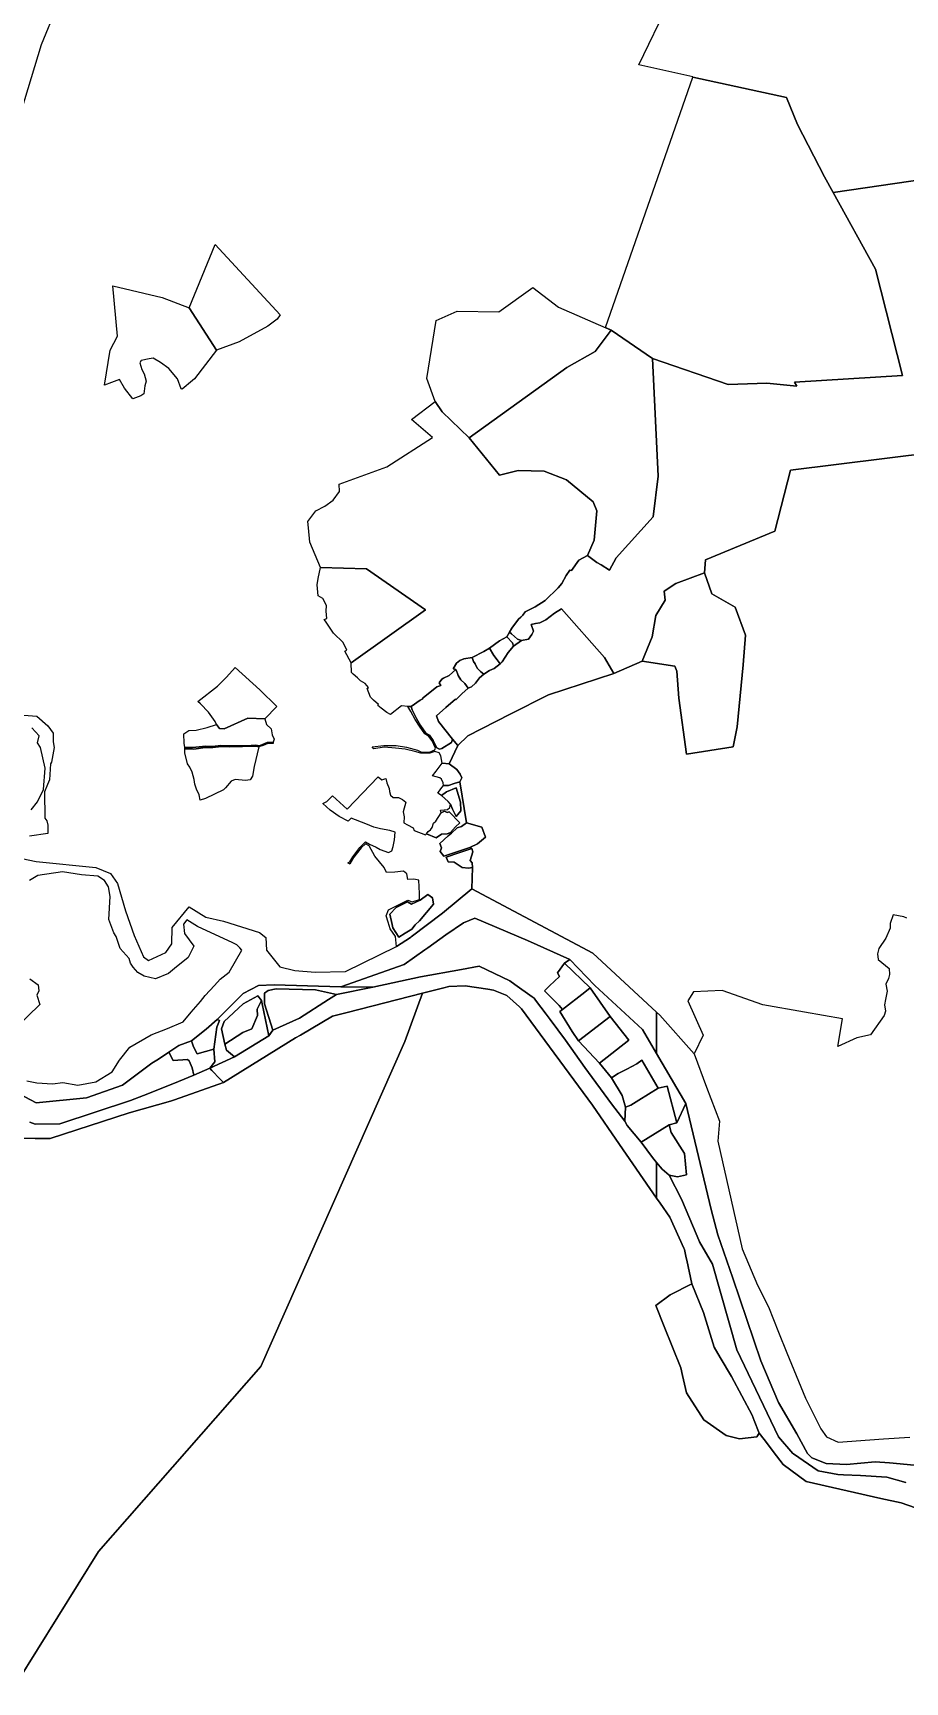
# Model space of a CAD drawing. Extents: x 542592 to 549536, y 1840490 to 1846308.
# Drawn here: x 546606 to 547157, y 1841918 to 1842960 of the extents above; entities that cross this region are included whole.
import ezdxf

# ---------------------------------------------------------------- set-up
doc = ezdxf.new("R2010")
doc.units = 0
doc.layers.add('Level 10', color=7, linetype='Continuous')

msp = doc.modelspace()

# ---------------------------------------------------------------- linework, layer by layer
at = {"layer": 'Level 10'}
for points in [[(547240.18, 1842877.4), (547111.71, 1842858.67), (547106.24, 1842868.59), (547089.18, 1842901.72), (547082.16, 1842918.79), (547022.88, 1842931.65), (547022.95, 1842931.84), (546988.76, 1842939.4), (547008.07, 1842978.93), (547014.0307, 1842985.0013), (547043.1, 1843014.61), (547069.67, 1843050.53), (547098.14, 1843094.73), (547101.38, 1843110.26), (547104, 1843111), (547131, 1843100), (547224.13, 1843341.43)], [(546670.34, 1843096.41), (546611.04, 1842952.02), (546585.03, 1842866.61), (546580.04, 1842871.37), (546571.31, 1842875.5), (546562.36, 1842881.71), (546556.97, 1842888.48), (546553.71, 1842896.81), (546551.81, 1842905.77), (546553.46, 1842934.45), (546552.67, 1842947.6), (546533.86, 1842944.18), (546513.73, 1842934.11), (546507.56, 1842928.82), (546452.2, 1842941.95), (546375.02, 1842965.45)], [(547205.25, 1842698.25), (547084.76, 1842683.4), (547074.77, 1842644.8), (547030.88, 1842626.74), (547030.34, 1842618.36), (547012.19, 1842611.71), (547004.8, 1842606.92), (547005.44, 1842601.1), (546999.47, 1842591.56), (546997.27, 1842578.04), (546991, 1842562.63), (546973.04, 1842554.81), (546967.13, 1842564.99), (546939.88, 1842595.67), (546935.44, 1842592.94), (546930.1, 1842588.73), (546926.32, 1842586.74), (546923.48, 1842586.5), (546920.76, 1842585.71), (546922.21, 1842581.67), (546921.26, 1842579.38), (546919.16, 1842576.51), (546914.54, 1842575.77), (546912.15, 1842576.45), (546908.28, 1842579.89), (546907.02, 1842580.98), (546908.61, 1842583.42), (546912.67, 1842589.22), (546914.14, 1842590.44), (546915.48, 1842591.59), (546916.94, 1842593.83), (546923.31, 1842597.05), (546929.5, 1842601.04), (546937.84, 1842608.95), (546940.09, 1842611.76), (546942.85, 1842616.75), (546945.29, 1842620.15), (546946.21, 1842619.91), (546950.79, 1842626.49), (546956.35, 1842629.44), (546962.23, 1842625.04), (546964.9, 1842623.49), (546970.32, 1842620.04), (546974.4, 1842627.83), (546997.97, 1842653.77), (547001.06, 1842679.57), (546997.48, 1842753.92), (547045.33, 1842737.49), (547069.76, 1842738.19), (547088.6, 1842736.28), (547087.29, 1842739), (547155.41, 1842743.07), (547138.35, 1842810.35), (547111.71, 1842858.67), (547240.18, 1842877.4)], [(547158.31, 1842400.21), (547156.31, 1842401.05), (547149.57, 1842402.41), (547147.67, 1842396.77), (547147.7, 1842393.95), (547144.91, 1842387.65), (547140.54, 1842381.06), (547139.7, 1842377.7), (547140.11, 1842374.12), (547147.06, 1842368.4), (547147.34, 1842364.74), (547146.59, 1842362.14), (547145.06, 1842358.59), (547145.8, 1842354.01), (547144.83, 1842348.83), (547144.05, 1842345.47), (547144.78, 1842341.43), (547143.9, 1842338.78), (547135.27, 1842326.62), (547126.66, 1842324.53), (547114.52, 1842319.17), (547117.6, 1842336.71), (547093.52, 1842340.81), (547067.18, 1842345.43), (547041.57, 1842354.5), (547023.3, 1842353.66), (547019.88, 1842348.06), (547029.55, 1842326.41), (547023.89, 1842314.59), (547002.06, 1842338.88), (547000, 1842340.78), (547000, 1842340.79), (546959.75, 1842378.02), (546883.17, 1842418.83), (546883.63, 1842432.17), (546883.46, 1842435.17), (546882.29, 1842436.72), (546883.78, 1842442.09), (546883.21, 1842444.2), (546881.99, 1842444.95), (546886.8, 1842447.28), (546891.83, 1842451.45), (546889.65, 1842457.68), (546879.86, 1842460.55), (546875.74, 1842486.36), (546876.85, 1842488.87), (546875.85, 1842491.31), (546873.77, 1842494.2), (546868.84, 1842497.81), (546874.35, 1842509.34), (546880.63, 1842515.42), (546907.48, 1842529.2), (546931.69, 1842541.41), (546973.04, 1842554.81), (546991, 1842562.63), (547011.5, 1842559.56), (547012.8, 1842556.38), (547014.04, 1842539.19), (547018.9, 1842503.76), (547048.52, 1842508.41), (547051.03, 1842521.17), (547054.87, 1842560.39), (547056.32, 1842579.13), (547049.79, 1842596.84), (547034.9, 1842605.26), (547030.34, 1842618.36), (547030.88, 1842626.74), (547074.77, 1842644.8), (547084.76, 1842683.4), (547205.25, 1842698.25)], [(546594.24, 1842528.91), (546608.14, 1842527.85), (546615.12, 1842521.69), (546618.61, 1842517.06), (546618.47, 1842511.59), (546619.14, 1842508.02), (546617.49, 1842498.86), (546616.78, 1842497.69), (546616.21, 1842487.67), (546614.88, 1842484.66), (546613.11, 1842480.1), (546613.32, 1842463.48), (546614.53, 1842461.65), (546615.11, 1842458.92), (546615.26, 1842453.73), (546603.7, 1842452.02)], [(546604.7, 1842468.63), (546608.73, 1842473.82), (546612.5, 1842481.46), (546613.56, 1842494.92), (546610.55, 1842508.05), (546608.5617, 1842511.1168), (546609.7, 1842515.52), (546605.05, 1842520.6)], [(546594.68, 1842438.78), (546607.77, 1842436.1), (546645.47, 1842432.35), (546654.71, 1842428.49), (546659.19, 1842422.07), (546664.28, 1842404.87), (546669.77, 1842389.35), (546675.67, 1842375.9), (546678.86, 1842373.43), (546689.71, 1842378.47), (546693.57, 1842384), (546693.79, 1842394.3), (546704.46, 1842407.48), (546715.11, 1842400.78), (546726.16, 1842398.32), (546749.09, 1842391.09), (546752.97, 1842388.1), (546753.42, 1842380.07), (546761.87, 1842369.5), (546771.37, 1842367.1), (546784.28, 1842366.03), (546803.34, 1842366.45), (546835.66, 1842382.36), (546844.45, 1842388.09), (546844.8551, 1842388.3958), (546864.72, 1842403.39), (546883.17, 1842418.83), (546959.75, 1842378.02), (547000, 1842340.79), (547000, 1842340.78), (547000, 1842314.68), (546991.05, 1842329.89), (546961.09, 1842357.67), (546945.27, 1842374.09), (546918.53, 1842386.15), (546885.12, 1842400.28), (546877.99, 1842397.21), (546866.7, 1842389.79), (546855.4191, 1842381.5656), (546853.45, 1842380.13), (546840.54, 1842370.86), (546800.43, 1842356.82), (546758.28, 1842358.04), (546748.34, 1842357.66), (546738.68, 1842352.61), (546722.3, 1842336.24), (546715.33, 1842330.15), (546706, 1842322.82), (546698.1, 1842319.78), (546691.68, 1842315.6), (546685.23, 1842311.05), (546680.96, 1842308.59), (546662.39, 1842294.64), (546639.58, 1842286.64), (546607.83, 1842283.5), (546583.46, 1842296.37)], [(546601.94, 1842297.42), (546608.34, 1842296.09), (546618.05, 1842295.55), (546624.69, 1842296.37), (546634.14, 1842294.76), (546645.55, 1842296.81), (546655.9, 1842303.17), (546660.54, 1842310.48), (546667.05, 1842318.79), (546680.5, 1842326.59), (546690.91, 1842330.58), (546700.78, 1842334.63), (546705.8, 1842340.84), (546711.64, 1842347.55), (546714.65, 1842351.31), (546720.64, 1842357.64), (546724.2, 1842361.68), (546729.85, 1842366.15), (546737.91, 1842379.92), (546736.49, 1842381.59), (546734.64, 1842383.44), (546732.06, 1842384.73), (546709.76, 1842395.05), (546702.98, 1842399.11), (546701.01, 1842396.48), (546701.58, 1842390.65), (546707.54, 1842382.47), (546703.87, 1842375.41), (546695.22, 1842368.39), (546691.53, 1842365.25), (546683.25, 1842361.96), (546675.99, 1842363.59), (546672.17, 1842365.88), (546669.2, 1842369.25), (546667.53, 1842371.87), (546666.62, 1842374.71), (546660.89, 1842381.14), (546658.37, 1842388.59), (546657.02, 1842390.88), (546653.72, 1842399.44), (546654.51, 1842413.9), (546653.56, 1842419.95), (546651.03, 1842423.98), (546646.86, 1842426.86), (546636.51, 1842427.71), (546624.39, 1842429.49), (546608.84, 1842427.29), (546603.62, 1842424.01)], [(546603.92, 1842361.86), (546609.06, 1842358.01), (546609.47, 1842354.31), (546608.27, 1842351.51), (546610.08, 1842345.6), (546595.26, 1842331.13)], [(546594.17, 1842261.21), (546607.2401, 1842261.07), (546616.58, 1842260.97), (546666.7, 1842277.13), (546692.76, 1842284.63), (546695.2912, 1842285.5117), (546726.32, 1842296.32), (546771.8464, 1842324.5558), (546774.82, 1842326.4), (546795.21, 1842338.4), (546804.3523, 1842340.7288), (546851.9774, 1842352.8604), (546840.818, 1842322.309), (546749.93, 1842116.979), (546647.28, 1842000.008), (546595.851, 1841917.59)], [(546595.851, 1841917.59), (546647.28, 1842000.008), (546749.93, 1842116.979), (546840.818, 1842322.309), (546851.9774, 1842352.8604), (546865.4764, 1842356.299), (546868.66, 1842357.11), (546879.02, 1842357.45), (546893.3011, 1842355.3618), (546896.87, 1842354.84), (546905.41, 1842351.4), (546913.3527, 1842344.1639), (546914.74, 1842342.9), (546959.43, 1842281.98), (546976.5882, 1842257.1584), (547000, 1842223.29), (547000, 1842223.28), (547002.2317, 1842220.0544), (547008.33, 1842211.24), (547017.3105, 1842191.6972), (547017.64, 1842190.98), (547018.7603, 1842185.6881), (547019.075, 1842184.2017), (547022.2695, 1842169.1123), (547022.27, 1842169.11), (547008.58, 1842162.33), (546999.5909, 1842155.4107), (547004.816, 1842142.33), (547015.28, 1842116.14), (547016.453, 1842111.1781), (547019.02, 1842100.32), (547029.95, 1842083.17), (547043.94, 1842073.28), (547052.43, 1842071.25), (547063.49, 1842072.49), (547064.92, 1842074.9), (547068.0096, 1842070.8479), (547075.8304, 1842060.5904), (547080.07, 1842055.03), (547094.52, 1842044.35), (547141.72, 1842033.46), (547154.65, 1842030.9), (547163.7895, 1842027.6067)], [(547162.87, 1842054.64), (547147.1837, 1842056.0098), (547138.25, 1842056.79), (547120.11, 1842054.95), (547107.32, 1842055.58), (547098.21, 1842059.16), (547095.49, 1842062.06), (547088.78, 1842074.36), (547077.14, 1842094.18), (547066.01, 1842120.44), (547048.1713, 1842172.755), (547038.83, 1842200.15), (547034.51, 1842216.22), (547018.59, 1842283.06), (547000, 1842314.68), (547000, 1842340.78), (547002.06, 1842338.88), (547023.89, 1842314.59), (547031.49, 1842293.38), (547039.89, 1842272.03), (547038.83, 1842259.42), (547054.12, 1842191.26), (547063.73, 1842168.42), (547070.81, 1842154.68), (547077.138, 1842138.6005), (547082.27, 1842125.56), (547094.09, 1842097.02), (547103.9, 1842077.65), (547107.52, 1842072.6), (547114.88, 1842069.08), (547134.8628, 1842070.5374), (547143.4, 1842071.16), (547160.1758, 1842072.216)], [(546583.46, 1842296.37), (546607.83, 1842283.5), (546639.58, 1842286.64), (546662.39, 1842294.64), (546680.96, 1842308.59), (546685.23, 1842311.05), (546691.68, 1842315.6), (546694.48, 1842310.21), (546703.47, 1842310.98), (546704.58, 1842310.01), (546706.35, 1842305.59), (546707.55, 1842301.02), (546697.72, 1842296.97), (546678.3213, 1842289.337), (546667.35, 1842285.02), (546622.88, 1842270.27), (546607.21, 1842270.11), (546603.7592, 1842271.2899)], [(546603.7592, 1842271.2899), (546607.21, 1842270.11), (546622.88, 1842270.27), (546667.35, 1842285.02), (546678.3213, 1842289.337), (546697.72, 1842296.97), (546707.55, 1842301.02), (546717.55, 1842305.38), (546718.8653, 1842304.0212), (546724.1322, 1842298.5801), (546726.32, 1842296.32), (546695.2912, 1842285.5117), (546692.76, 1842284.63), (546666.7, 1842277.13), (546616.58, 1842260.97), (546607.2401, 1842261.07), (546594.17, 1842261.21)], [(547157.6915, 1842043.6202), (547145.51, 1842046.93), (547128.96, 1842048.09), (547118.2952, 1842048.563), (547114.53, 1842048.73), (547102.15, 1842050.96), (547086.53, 1842061.73), (547086.222, 1842062.0832), (547077.06, 1842072.59), (547050.75, 1842127.38), (547035.35, 1842181.6), (547027.26, 1842195.62), (547025.7149, 1842199.2333), (547015.68, 1842222.7), (547007.9, 1842237.89), (547013.36, 1842236.87), (547018.95, 1842238.1), (547017.77, 1842251.52), (547009.23, 1842264.79), (547007.9, 1842269.59), (547012.85, 1842270.94), (547018.59, 1842283.06), (547034.51, 1842216.22), (547038.83, 1842200.15), (547048.1713, 1842172.755), (547066.01, 1842120.44), (547077.14, 1842094.18), (547088.78, 1842074.36), (547095.49, 1842062.06), (547098.21, 1842059.16), (547107.32, 1842055.58), (547120.11, 1842054.95), (547138.25, 1842056.79), (547147.1837, 1842056.0098), (547162.87, 1842054.64)], [(547163.7895, 1842027.6067), (547154.65, 1842030.9), (547141.72, 1842033.46), (547094.52, 1842044.35), (547080.07, 1842055.03), (547075.8304, 1842060.5904), (547068.0096, 1842070.8479), (547064.92, 1842074.9), (547061.7556, 1842082.7865), (547060.41, 1842086.14), (547047.4, 1842110.58), (547040.2022, 1842122.7407), (547036.45, 1842129.08), (547029.78, 1842150.97), (547022.27, 1842169.11), (547022.2695, 1842169.1123), (547019.075, 1842184.2017), (547018.7603, 1842185.6881), (547017.64, 1842190.98), (547017.3105, 1842191.6972), (547008.33, 1842211.24), (547002.2317, 1842220.0544), (547000, 1842223.28), (547000, 1842223.29), (547000, 1842223.2929), (547000, 1842224.049), (547000, 1842229.5536), (547000, 1842236.9949), (547000, 1842245.84), (547003.63, 1842241.61), (547007.9, 1842237.89), (547015.68, 1842222.7), (547025.7149, 1842199.2333), (547027.26, 1842195.62), (547035.35, 1842181.6), (547050.75, 1842127.38), (547077.06, 1842072.59), (547086.222, 1842062.0832), (547086.53, 1842061.73), (547102.15, 1842050.96), (547114.53, 1842048.73), (547118.2952, 1842048.563), (547128.96, 1842048.09), (547145.51, 1842046.93), (547157.6915, 1842043.6202)]]:
    msp.add_lwpolyline(points, dxfattribs=at)
for points in [[(547111.71, 1842858.67), (547138.35, 1842810.35), (547155.41, 1842743.07), (547087.29, 1842739), (547088.6, 1842736.28), (547069.76, 1842738.19), (547045.33, 1842737.49), (546997.48, 1842753.92), (546971.33, 1842771.76), (546967.69, 1842773.35), (547022.88, 1842931.65), (547082.16, 1842918.79), (547089.18, 1842901.72), (547106.24, 1842868.59)], [(546704.47, 1842785.8), (546721.05, 1842825.86), (546762.12, 1842781.4), (546760.23, 1842778.81), (546754.29, 1842774.36), (546736.21, 1842764.49), (546721.84, 1842759.22)], [(546704.47, 1842785.8), (546721.84, 1842759.22), (546707.8926, 1842741.0126), (546706.57, 1842739.86), (546700.0158, 1842734.413), (546699.45, 1842734.66), (546697.12, 1842741.06), (546691.72, 1842747.57), (546686.51, 1842751.32), (546681.72, 1842754.02), (546679.31, 1842753.64), (546674.14, 1842752.65), (546673.3, 1842751.1), (546674.52, 1842746.97), (546676.19, 1842744.26), (546677.3, 1842739.51), (546676.62, 1842736.64), (546675.84, 1842731.59), (546673.89, 1842730.36), (546668.92, 1842728.28), (546663.74, 1842735.21), (546660.5, 1842740.64), (546655.4, 1842738.77), (546651.01, 1842737), (546654.51, 1842759.18), (546659.32, 1842767.93), (546656.25, 1842799.75), (546687.45, 1842792.35)], [(546943.4, 1842748.28), (546881.54, 1842703.78), (546864.53, 1842720.13), (546860.07, 1842726.76), (546854.83, 1842741.26), (546860.63, 1842777.82), (546874.06, 1842783.87), (546900.26, 1842783.27), (546921.88, 1842798.65), (546938.06, 1842786.29), (546971.33, 1842771.76), (546961.19, 1842758.23)], [(546997.48, 1842753.92), (547001.06, 1842679.57), (546997.97, 1842653.77), (546974.4, 1842627.83), (546970.32, 1842620.04), (546964.9, 1842623.49), (546962.23, 1842625.04), (546956.35, 1842629.44), (546960.68, 1842638.98), (546962.32, 1842657.63), (546959.98, 1842663.26), (546943.18, 1842677.21), (546928.99, 1842682.68), (546912.44, 1842683.05), (546900.79, 1842680.2), (546881.54, 1842703.78), (546943.4, 1842748.28), (546961.19, 1842758.23), (546971.33, 1842771.76)], [(546881.54, 1842703.78), (546900.79, 1842680.2), (546912.44, 1842683.05), (546928.99, 1842682.68), (546943.18, 1842677.21), (546959.98, 1842663.26), (546962.32, 1842657.63), (546960.68, 1842638.98), (546956.35, 1842629.44), (546950.79, 1842626.49), (546946.21, 1842619.91), (546945.29, 1842620.15), (546942.85, 1842616.75), (546940.09, 1842611.76), (546937.84, 1842608.95), (546929.5, 1842601.04), (546923.31, 1842597.05), (546916.94, 1842593.83), (546915.48, 1842591.59), (546914.14, 1842590.44), (546912.67, 1842589.22), (546908.61, 1842583.42), (546907.02, 1842580.98), (546905.41, 1842577.9), (546900.76, 1842575.37), (546894.39, 1842570.84), (546890.84, 1842568.68), (546883.5, 1842565), (546878.1, 1842564.12), (546875.62, 1842563.1), (546873.61, 1842561.46), (546871.42, 1842557.79), (546873.13, 1842557.32), (546868.97, 1842553.49), (546865.43, 1842551.82), (546864.31, 1842551.18), (546862.56, 1842548.85), (546863.54, 1842547.32), (546861.19, 1842546.34), (546852.5, 1842539.36), (546851.77, 1842538.54), (546850.64, 1842538.02), (546844.94, 1842533.96), (546842.75, 1842533.88), (546838.72, 1842534.3), (546831.81, 1842528.95), (546829.55, 1842530.25), (546825.92, 1842532.95), (546823.88, 1842534.52), (546824.16, 1842535.22), (546821.11, 1842537.95), (546819.26, 1842539.97), (546817.01, 1842545.4), (546817.96, 1842546.03), (546815.88, 1842548.56), (546812.79, 1842550.29), (546811.04, 1842552.18), (546808.3, 1842554.34), (546807.15, 1842555.36), (546806.93, 1842561.53), (546854.03, 1842595.06), (546816.64, 1842620.88), (546787.48, 1842621.8), (546780.85, 1842637.72), (546779.88, 1842646.9), (546779.56, 1842650.78), (546784.58, 1842657.59), (546790.34, 1842660.61), (546795.5, 1842664.35), (546799.55, 1842669.76), (546799.38, 1842674.56), (546829.4, 1842685.32), (546858.43, 1842703.9), (546845.16, 1842715.26), (546860.07, 1842726.76), (546864.53, 1842720.13)], [(546787.48, 1842621.8), (546816.64, 1842620.88), (546854.03, 1842595.06), (546806.93, 1842561.53), (546802.92, 1842568.85), (546804.32, 1842569.51), (546801.86, 1842574.44), (546795.89, 1842580.35), (546790.63, 1842587.83), (546789.92, 1842588.89), (546791.47, 1842589.5), (546791.13, 1842594.12), (546791.45, 1842597.7), (546789.04, 1842602.12), (546786.04, 1842604), (546785.54, 1842610.78), (546786.16, 1842614.85)], [(547030.34, 1842618.36), (547034.9, 1842605.26), (547049.79, 1842596.84), (547056.32, 1842579.13), (547054.87, 1842560.39), (547051.03, 1842521.17), (547048.52, 1842508.41), (547018.9, 1842503.76), (547014.04, 1842539.19), (547012.8, 1842556.38), (547011.5, 1842559.56), (546991, 1842562.63), (546997.27, 1842578.04), (546999.47, 1842591.56), (547005.44, 1842601.1), (547004.8, 1842606.92), (547012.19, 1842611.71)], [(546914.54, 1842575.77), (546919.16, 1842576.51), (546921.26, 1842579.38), (546922.21, 1842581.67), (546920.76, 1842585.71), (546923.48, 1842586.5), (546926.32, 1842586.74), (546930.1, 1842588.73), (546935.44, 1842592.94), (546939.88, 1842595.67), (546967.13, 1842564.99), (546973.04, 1842554.81), (546931.69, 1842541.41), (546907.48, 1842529.2), (546880.63, 1842515.42), (546874.35, 1842509.34), (546870.98, 1842513.25), (546862.11, 1842524.45), (546860.85, 1842528.08), (546866.7, 1842533.32), (546873, 1842538.63), (546873.22, 1842538.24), (546876.96, 1842542.06), (546880.85, 1842545.55), (546883.09, 1842546.37), (546885.65, 1842548.65), (546888.13, 1842552.16), (546890.82, 1842554.32), (546894.31, 1842556.72), (546897.32, 1842557.96), (546901.25, 1842561.04), (546902.52, 1842562.28), (546906.28, 1842568.05), (546909.64, 1842572)], [(546914.54, 1842575.77), (546909.64, 1842572), (546908.93, 1842574.23), (546905.41, 1842577.9), (546907.02, 1842580.98), (546908.28, 1842579.89), (546912.15, 1842576.45)], [(546894.39, 1842570.84), (546897.21, 1842566.14), (546899.25, 1842563.53), (546901.25, 1842561.04), (546897.32, 1842557.96), (546894.31, 1842556.72), (546890.82, 1842554.32), (546888.75, 1842556.05), (546886.51, 1842558.18), (546885.29, 1842560.98), (546884.37, 1842562.46), (546883.5, 1842565), (546890.84, 1842568.68)], [(546905.41, 1842577.9), (546908.93, 1842574.23), (546909.64, 1842572), (546906.28, 1842568.05), (546902.52, 1842562.28), (546901.25, 1842561.04), (546899.25, 1842563.53), (546897.21, 1842566.14), (546894.39, 1842570.84), (546900.76, 1842575.37)], [(546733.69, 1842558.53), (546749.16, 1842544.47), (546759.89, 1842533.99), (546752.44, 1842526.12), (546741.65, 1842526.5), (546726.62, 1842519.94), (546723.63, 1842520.02), (546721.73, 1842522.62), (546720.98, 1842524.49), (546716.66, 1842530.48), (546711.76, 1842535.71), (546710.06, 1842537.15), (546722.48, 1842546.84), (546728.14, 1842552.57)], [(546883.5, 1842565), (546884.37, 1842562.46), (546885.29, 1842560.98), (546886.51, 1842558.18), (546888.75, 1842556.05), (546890.82, 1842554.32), (546888.13, 1842552.16), (546885.65, 1842548.65), (546883.09, 1842546.37), (546880.85, 1842545.55), (546878.75, 1842548.49), (546876.35, 1842550.74), (546874.55, 1842553.66), (546874.1, 1842554.76), (546873.61, 1842556.59), (546873.13, 1842557.32), (546871.42, 1842557.79), (546873.61, 1842561.46), (546875.62, 1842563.1), (546878.1, 1842564.12)], [(546873.13, 1842557.32), (546873.61, 1842556.59), (546874.1, 1842554.76), (546874.55, 1842553.66), (546876.35, 1842550.74), (546878.75, 1842548.49), (546880.85, 1842545.55), (546876.96, 1842542.06), (546873.22, 1842538.24), (546873, 1842538.63), (546866.7, 1842533.32), (546860.85, 1842528.08), (546862.11, 1842524.45), (546870.98, 1842513.25), (546870.36, 1842511.31), (546864.37, 1842507.36), (546862.85, 1842506.98), (546861.01, 1842507.85), (546858.75, 1842512.59), (546856.55, 1842515.87), (546854.2, 1842517.22), (546850.75, 1842521.88), (546848.34, 1842526.34), (546845.55, 1842531.84), (546844.94, 1842533.96), (546850.64, 1842538.02), (546851.77, 1842538.54), (546852.5, 1842539.36), (546861.19, 1842546.34), (546863.54, 1842547.32), (546862.56, 1842548.85), (546864.31, 1842551.18), (546865.43, 1842551.82), (546868.97, 1842553.49)], [(546752.44, 1842526.12), (546753.49, 1842522.51), (546756.46, 1842519.78), (546757.06, 1842515.99), (546758.27, 1842513.3), (546757.67, 1842511.46), (546753.88, 1842511.13), (546750.85, 1842509.88), (546748.79, 1842509.19), (546746.71, 1842509.52), (546743.73, 1842509.29), (546729.75, 1842509.17), (546724.59, 1842509.32), (546719.28, 1842508.67), (546715.01, 1842508.82), (546706.66, 1842508.09), (546701.73, 1842508.04), (546701.41, 1842510.74), (546701.23, 1842516.76), (546704.28, 1842518.91), (546709, 1842519.07), (546715.82, 1842520.69), (546721.73, 1842522.62), (546723.63, 1842520.02), (546726.62, 1842519.94), (546741.65, 1842526.5)], [(546870.98, 1842513.25), (546874.35, 1842509.34), (546868.84, 1842497.81), (546864.39, 1842498.25), (546863.58, 1842502.84), (546862.51, 1842504.61), (546859.83, 1842505.57), (546856.62, 1842504.43), (546850.92, 1842504.47), (546847.24, 1842505.51), (546841.08, 1842507.04), (546835.08, 1842507.64), (546827.79, 1842508.27), (546821.38, 1842507.32), (546820.17, 1842508.45), (546827.69, 1842509.36), (546835.41, 1842509.23), (546842.02, 1842508.19), (546848.91, 1842506.44), (546851.01, 1842505.23), (546856.44, 1842505.17), (546859.95, 1842506.6), (546860.31, 1842507.72), (546858.16, 1842512.28), (546856.08, 1842515.08), (546853.5, 1842516.61), (546850.49, 1842520.97), (546847.4, 1842525.77), (546844.63, 1842530.78), (546842.75, 1842533.88), (546844.94, 1842533.96), (546845.55, 1842531.84), (546848.34, 1842526.34), (546850.75, 1842521.88), (546854.2, 1842517.22), (546856.55, 1842515.87), (546858.75, 1842512.59), (546861.01, 1842507.85), (546862.85, 1842506.98), (546864.37, 1842507.36), (546870.36, 1842511.31)], [(546751.32, 1842509.23), (546748.57, 1842508.52), (546746.78, 1842508.9), (546729.85, 1842508.54), (546724.77, 1842508.62), (546719.43, 1842508), (546714.66, 1842508.05), (546707.57, 1842507.01), (546701.73, 1842507.17), (546701.73, 1842508.04), (546706.66, 1842508.09), (546715.01, 1842508.82), (546719.28, 1842508.67), (546724.59, 1842509.32), (546729.75, 1842509.17), (546743.73, 1842509.29), (546746.71, 1842509.52), (546748.79, 1842509.19), (546750.85, 1842509.88), (546753.88, 1842511.13), (546757.67, 1842511.46), (546757.72, 1842510.58), (546757.55, 1842510.62), (546754.28, 1842510.52)], [(546701.73, 1842507.17), (546707.57, 1842507.01), (546714.66, 1842508.05), (546719.43, 1842508), (546724.77, 1842508.62), (546729.85, 1842508.54), (546746.78, 1842508.9), (546748.57, 1842508.52), (546745.62, 1842495.99), (546744.55, 1842489.89), (546743.09, 1842487.66), (546740.18, 1842487.27), (546733.58, 1842487.82), (546731.12, 1842486.75), (546727.61, 1842482.57), (546726.17, 1842481.31), (546714.97, 1842475.76), (546711.58, 1842474.7), (546710.84, 1842478.21), (546709.19, 1842481.8), (546708.11, 1842484.82), (546707.67, 1842487.86), (546706.34, 1842492.53), (546705.01, 1842495.62), (546703.57, 1842497.73), (546701.9, 1842504.6)], [(546876.85, 1842488.87), (546875.74, 1842486.36), (546872.11, 1842485.24), (546868.57, 1842483.98), (546865.34, 1842484.03), (546865.16, 1842485.72), (546864.13, 1842488.02), (546863.07, 1842488.92), (546858.28, 1842490.22), (546860.77, 1842493.18), (546864.39, 1842498.25), (546868.84, 1842497.81), (546873.77, 1842494.2), (546875.85, 1842491.31)], [(546883.63, 1842432.17), (546883.17, 1842418.83), (546864.72, 1842403.39), (546844.8551, 1842388.3958), (546844.45, 1842388.09), (546835.66, 1842382.36), (546834.99, 1842388.56), (546831.65, 1842393.45), (546830.325, 1842397.7902), (546829.11, 1842401.77), (546830.55, 1842405.53), (546842.76, 1842411.6), (546845.45, 1842410.45), (546850.08, 1842412), (546850.25, 1842415.75), (546849.67, 1842424.18), (546846.65, 1842424.78), (546842.8, 1842424.66), (546842.16, 1842428.3), (546840.07, 1842429.99), (546834.61, 1842429.4), (546829.26, 1842429.09), (546827.8, 1842432.34), (546821.85, 1842439.51), (546818.24, 1842446.04), (546815.99, 1842447.11), (546813.25, 1842444.66), (546808.65, 1842438.84), (546806.13, 1842434.38), (546804.88, 1842435.12), (546806.2, 1842435.92), (546808, 1842439.08), (546812.38, 1842444.81), (546816.09, 1842448.39), (546818.54, 1842446.9), (546822.66, 1842445.17), (546825.27, 1842443.52), (546830.64, 1842441.71), (546832.74, 1842442.79), (546833.58, 1842445.46), (546834.4, 1842449.75), (546834.68, 1842454.61), (546831.39, 1842455.72), (546825.51, 1842456.62), (546821.23, 1842457.67), (546816.28, 1842459.94), (546806.92, 1842463.48), (546805.05, 1842461.45), (546799.32, 1842464.56), (546793.71, 1842468.47), (546789.05, 1842472.79), (546791.6, 1842473.93), (546795.16, 1842477.5), (546804.41, 1842469.18), (546823.99, 1842489.44), (546826.26, 1842487.58), (546828.82, 1842488.42), (546829.6, 1842485.75), (546831.08, 1842482.21), (546831.12, 1842480.17), (546831.79, 1842477.95), (546833.58, 1842476.48), (546836.8, 1842476.48), (546839.49, 1842475.24), (546841.44, 1842473.61), (546839.76, 1842467.34), (546840.48, 1842464.35), (546840.22, 1842460.48), (546842.66, 1842459.16), (546846.18, 1842457.38), (546846.78, 1842455.62), (546854.05, 1842452.95), (546854.63, 1842453.56), (546860.62, 1842450.9), (546864.02, 1842453.41), (546867.61, 1842453.49), (546869.71, 1842454.46), (546872.99, 1842457.95), (546875.72, 1842460.54), (546868.94, 1842467.4), (546867.57, 1842467.05), (546866.01, 1842467.78), (546863.93, 1842466.77), (546863.34, 1842468.37), (546867.92, 1842468.91), (546869.33, 1842470.26), (546869.76, 1842472.18), (546870.93, 1842469.02), (546873.34, 1842464.39), (546876.36, 1842467.96), (546876.17, 1842473.58), (546873.23, 1842482.56), (546867.23, 1842480.15), (546864.15, 1842477.67), (546861.64, 1842479.21), (546863.65, 1842481.93), (546865.34, 1842484.03), (546868.57, 1842483.98), (546872.11, 1842485.24), (546875.74, 1842486.36), (546879.86, 1842460.55), (546876.7, 1842458.2), (546874.06, 1842457.34), (546870.36, 1842453.94), (546868.2, 1842452.32), (546863, 1842447.5), (546864.11, 1842444.59), (546863.28, 1842442.44), (546865.64, 1842439.45), (546881.99, 1842444.95), (546883.21, 1842444.2), (546874.93, 1842441.49), (546866.91, 1842438.68), (546868.27, 1842435.82), (546872.16, 1842435.53), (546877.2, 1842432.18), (546881.05, 1842431.83)], [(546864.15, 1842477.67), (546867.23, 1842480.15), (546873.23, 1842482.56), (546876.17, 1842473.58), (546876.36, 1842467.96), (546873.34, 1842464.39), (546870.93, 1842469.02), (546869.76, 1842472.18), (546868.22, 1842473.93)], [(546863.93, 1842466.77), (546866.01, 1842467.78), (546867.57, 1842467.05), (546868.94, 1842467.4), (546875.72, 1842460.54), (546872.99, 1842457.95), (546869.71, 1842454.46), (546867.61, 1842453.49), (546864.02, 1842453.41), (546860.62, 1842450.9), (546854.63, 1842453.56), (546855.65, 1842454.91), (546857.1, 1842456.12), (546858.06, 1842457.44), (546859.08, 1842460.17), (546860.56, 1842461.56)], [(546879.86, 1842460.55), (546889.65, 1842457.68), (546891.83, 1842451.45), (546886.8, 1842447.28), (546881.99, 1842444.95), (546865.64, 1842439.45), (546863.28, 1842442.44), (546864.11, 1842444.59), (546863, 1842447.5), (546868.2, 1842452.32), (546870.36, 1842453.94), (546874.06, 1842457.34), (546876.7, 1842458.2)], [(546883.21, 1842444.2), (546883.78, 1842442.09), (546882.29, 1842436.72), (546883.46, 1842435.17), (546883.63, 1842432.17), (546881.05, 1842431.83), (546877.2, 1842432.18), (546872.16, 1842435.53), (546868.27, 1842435.82), (546866.91, 1842438.68), (546874.93, 1842441.49)], [(546859.04, 1842409.13), (546850.25, 1842398.57), (546847.47, 1842396.06), (546845.27, 1842393.34), (546841.1312, 1842390.8035), (546837.03, 1842388.29), (546833.28, 1842394.16), (546832.8298, 1842396.1707), (546831.37, 1842402.69), (546835.42, 1842406.89), (546842.62, 1842410.45), (546845.04, 1842409.05), (546850.63, 1842411.66), (546855.44, 1842415.16), (546858.4, 1842413.15)], [(546850.25, 1842398.57), (546859.04, 1842409.13), (546858.4, 1842413.15), (546855.44, 1842415.16), (546850.63, 1842411.66), (546845.04, 1842409.05), (546842.62, 1842410.45), (546835.42, 1842406.89), (546831.37, 1842402.69), (546832.8298, 1842396.1707), (546833.28, 1842394.16), (546837.03, 1842388.29), (546841.1312, 1842390.8035), (546845.27, 1842393.34), (546847.47, 1842396.06)], [(546980.38, 1842280.91), (546980.06, 1842271.91), (546971.43, 1842282.9), (546954.7503, 1842305.9795), (546942.37, 1842323.11), (546932.7078, 1842336.1236), (546930.1793, 1842339.5291), (546923.5376, 1842348.4746), (546922.65, 1842349.67), (546921.447, 1842350.528), (546910.4974, 1842358.3369), (546907.24, 1842360.66), (546887.88, 1842369.81), (546876.6676, 1842367.8273), (546850.84, 1842363.26), (546820.7, 1842356.6), (546800.43, 1842356.82), (546840.54, 1842370.86), (546853.45, 1842380.13), (546855.4191, 1842381.5656), (546866.7, 1842389.79), (546877.99, 1842397.21), (546885.12, 1842400.28), (546918.53, 1842386.15), (546945.27, 1842374.09), (546941.79, 1842371.81), (546937.49, 1842365.77), (546938.71, 1842363.48), (546932.4, 1842357.39), (546929.17, 1842354.41), (546938.35, 1842345.05), (546940.64, 1842342.53), (546938.85, 1842341.16), (546946.68, 1842328.6), (546950.6, 1842322.8), (546964.04, 1842308.62), (546971.44, 1842299.25), (546978.31, 1842288.12)], [(546941.79, 1842371.81), (546958, 1842356.19), (546954.66, 1842353.44), (546940.64, 1842342.53), (546938.35, 1842345.05), (546929.17, 1842354.41), (546932.4, 1842357.39), (546938.71, 1842363.48), (546937.49, 1842365.77)], [(547000, 1842314.68), (547018.59, 1842283.06), (547012.85, 1842270.94), (547006.63, 1842294.07), (547001.13, 1842292.85), (546990.8, 1842310.53), (546987.47, 1842308.25), (546981.3, 1842304.82), (546975.69, 1842302.09), (546971.44, 1842299.25), (546964.04, 1842308.62), (546982.47, 1842323.15), (546970.67, 1842338.11), (546958, 1842356.19), (546941.79, 1842371.81), (546945.27, 1842374.09), (546961.09, 1842357.67), (546991.05, 1842329.89)], [(547000, 1842223.2929), (547000, 1842223.29), (546976.5882, 1842257.1584), (546959.43, 1842281.98), (546914.74, 1842342.9), (546913.3527, 1842344.1639), (546905.41, 1842351.4), (546896.87, 1842354.84), (546893.3011, 1842355.3618), (546879.02, 1842357.45), (546868.66, 1842357.11), (546865.4764, 1842356.299), (546851.9774, 1842352.8604), (546804.3523, 1842340.7288), (546795.21, 1842338.4), (546774.82, 1842326.4), (546771.8464, 1842324.5558), (546726.32, 1842296.32), (546724.1322, 1842298.5801), (546718.8653, 1842304.0212), (546717.55, 1842305.38), (546733.24, 1842312.6), (546754.97, 1842325.89), (546757.42, 1842329.42), (546774.22, 1842337.13), (546792.65, 1842348.78), (546797.76, 1842351.92), (546820.7, 1842356.6), (546850.84, 1842363.26), (546876.6676, 1842367.8273), (546887.88, 1842369.81), (546907.24, 1842360.66), (546910.4974, 1842358.3369), (546921.447, 1842350.528), (546922.65, 1842349.67), (546923.5376, 1842348.4746), (546930.1793, 1842339.5291), (546932.7078, 1842336.1236), (546942.37, 1842323.11), (546954.7503, 1842305.9795), (546971.43, 1842282.9), (546980.06, 1842271.91), (546981.36, 1842269.25), (546990.25, 1842258.78), (546997.36, 1842248.92), (547000, 1842245.84), (547000, 1842236.9949), (547000, 1842229.5536), (547000, 1842224.049)], [(546800.43, 1842356.82), (546820.7, 1842356.6), (546797.76, 1842351.92), (546784.36, 1842355.03), (546759.52, 1842355.53), (546754.48, 1842354.6), (546752.22, 1842352.74), (546752.27, 1842346.18), (546757.42, 1842329.42), (546754.97, 1842325.89), (546750.77, 1842346.18), (546750.19, 1842348.14), (546747.93, 1842351.13), (546738.73, 1842346.2), (546726.64, 1842335.02), (546724.88, 1842330.25), (546727.02, 1842320.52), (546728.23, 1842316.78), (546733.24, 1842312.6), (546717.55, 1842305.38), (546720.85, 1842309.43), (546720.11, 1842317.53), (546721.98, 1842331.46), (546723.77, 1842335.51), (546722.3, 1842336.24), (546738.68, 1842352.61), (546748.34, 1842357.66), (546758.28, 1842358.04)], [(546727.02, 1842320.52), (546724.88, 1842330.25), (546726.64, 1842335.02), (546738.73, 1842346.2), (546747.93, 1842351.13), (546750.19, 1842348.14), (546747.56, 1842342.79), (546747.78, 1842338.69), (546744.26, 1842330.31), (546738.38, 1842327.97)], [(546757.42, 1842329.42), (546752.27, 1842346.18), (546752.22, 1842352.74), (546754.48, 1842354.6), (546759.52, 1842355.53), (546784.36, 1842355.03), (546797.76, 1842351.92), (546792.65, 1842348.78), (546774.22, 1842337.13)], [(546970.67, 1842338.11), (546950.6, 1842322.8), (546946.68, 1842328.6), (546938.85, 1842341.16), (546940.64, 1842342.53), (546954.66, 1842353.44), (546958, 1842356.19)], [(546750.19, 1842348.14), (546750.77, 1842346.18), (546754.97, 1842325.89), (546733.24, 1842312.6), (546728.23, 1842316.78), (546727.02, 1842320.52), (546738.38, 1842327.97), (546744.26, 1842330.31), (546747.78, 1842338.69), (546747.56, 1842342.79)], [(546721.98, 1842331.46), (546720.11, 1842317.53), (546714.78, 1842315.95), (546709.53, 1842314.61), (546707.32, 1842318.86), (546706, 1842322.82), (546715.33, 1842330.15), (546722.3, 1842336.24), (546723.77, 1842335.51)], [(546970.67, 1842338.11), (546982.47, 1842323.15), (546964.04, 1842308.62), (546950.6, 1842322.8)], [(546720.11, 1842317.53), (546720.85, 1842309.43), (546717.55, 1842305.38), (546707.55, 1842301.02), (546706.35, 1842305.59), (546704.58, 1842310.01), (546703.47, 1842310.98), (546694.48, 1842310.21), (546691.68, 1842315.6), (546698.1, 1842319.78), (546706, 1842322.82), (546707.32, 1842318.86), (546709.53, 1842314.61), (546714.78, 1842315.95)], [(546971.44, 1842299.25), (546975.69, 1842302.09), (546981.3, 1842304.82), (546987.47, 1842308.25), (546990.8, 1842310.53), (547001.13, 1842292.85), (546988.72, 1842285.34), (546983.73, 1842282.08), (546980.38, 1842280.91), (546978.31, 1842288.12)], [(547012.85, 1842270.94), (547007.9, 1842269.59), (546990.25, 1842258.78), (546981.36, 1842269.25), (546980.06, 1842271.91), (546980.38, 1842280.91), (546983.73, 1842282.08), (546988.72, 1842285.34), (547001.13, 1842292.85), (547006.63, 1842294.07)], [(547007.9, 1842269.59), (547009.23, 1842264.79), (547017.77, 1842251.52), (547018.95, 1842238.1), (547013.36, 1842236.87), (547007.9, 1842237.89), (547003.63, 1842241.61), (547000, 1842245.84), (546997.36, 1842248.92), (546990.25, 1842258.78)], [(547022.27, 1842169.11), (547029.78, 1842150.97), (547036.45, 1842129.08), (547040.2022, 1842122.7407), (547047.4, 1842110.58), (547060.41, 1842086.14), (547061.7556, 1842082.7865), (547064.92, 1842074.9), (547063.49, 1842072.49), (547052.43, 1842071.25), (547043.94, 1842073.28), (547029.95, 1842083.17), (547019.02, 1842100.32), (547016.453, 1842111.1781), (547015.28, 1842116.14), (547004.816, 1842142.33), (546999.5909, 1842155.4107), (547008.58, 1842162.33)]]:
    msp.add_lwpolyline(points, close=True, dxfattribs=at)

doc.saveas('drawing.dxf')
